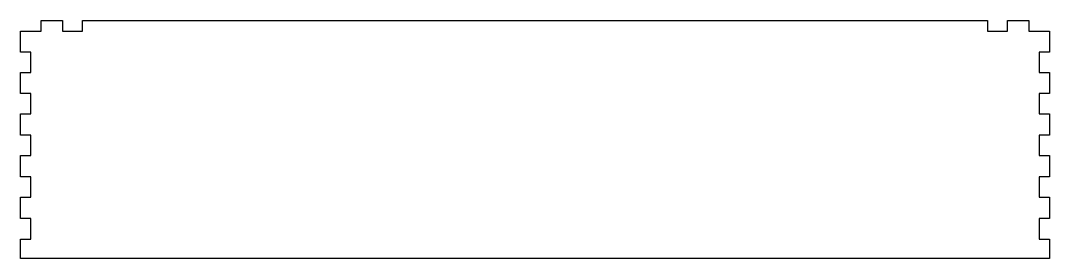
# Model space of a CAD drawing. Header units: millimetres. Extents: x 0 to 495, y 0 to 114.
import ezdxf

# ---------------------------------------------------------------- set-up
doc = ezdxf.new("R2010")
doc.units = ezdxf.units.MM

msp = doc.modelspace()

# ---------------------------------------------------------------- linework, layer by layer
at = {"color": 0}
msp.add_lwpolyline([(495.3, 0), (0, 0), (0, 9.245), (5, 9.245), (5, 19.135), (0, 19.135), (0, 29.41), (5, 29.41), (5, 39.19), (0, 39.19), (0, 49.41), (5, 49.41), (5, 59.19), (0, 59.19), (0, 69.41), (5, 69.41), (5, 79.19), (0, 79.19), (0, 89.41), (5, 89.41), (5, 99.19), (0, 99.19), (0, 109.3), (9.835, 109.3), (9.835, 114.3), (20.11, 114.3), (20.11, 109.3), (29.89, 109.3), (29.89, 114.3), (465.41, 114.3), (465.41, 109.3), (475.19, 109.3), (475.19, 114.3), (485.465, 114.3), (485.465, 109.3), (495.3, 109.3), (495.3, 99.19), (490.3, 99.19), (490.3, 89.41), (495.3, 89.41), (495.3, 79.19), (490.3, 79.19), (490.3, 69.41), (495.3, 69.41), (495.3, 59.19), (490.3, 59.19), (490.3, 49.41), (495.3, 49.41), (495.3, 39.19), (490.3, 39.19), (490.3, 29.41), (495.3, 29.41), (495.3, 19.135), (490.3, 19.135), (490.3, 9.245), (495.3, 9.245), (495.3, 0)], dxfattribs=at)

doc.saveas('drawing.dxf')
